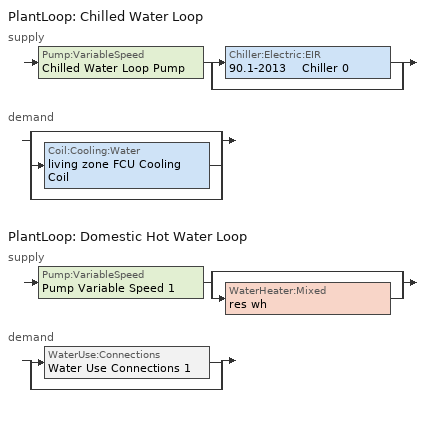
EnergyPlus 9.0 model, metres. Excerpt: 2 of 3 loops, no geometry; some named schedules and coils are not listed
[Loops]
PlantLoop 'Chilled Water Loop'
 supply: Pump:VariableSpeed 'Chilled Water Loop Pump' > split
  | Chiller:Electric:EIR '90.1-2013    Chiller 0'
  | bypass
 demand: split
  | bypass
  | Coil:Cooling:Water 'living zone FCU Cooling Coil'
  | bypass
PlantLoop 'Domestic Hot Water Loop'
 supply: Pump:VariableSpeed 'Pump Variable Speed 1' > split
  | bypass
  | WaterHeater:Mixed 'res wh'
 demand: split
  | WaterUse:Connections 'Water Use Connections 1'
  | bypass
[ZoneControl:Thermostat]
living zone Thermostat: Zone or ZoneList=living zone; Control Type Schedule=living zone Thermostat Schedule; Control Object Type 1=ThermostatSetpoint:DualSetpoint; Control Name 1=living zone temperature setpoint
[ThermostatSetpoint:DualSetpoint]
living zone temperature setpoint: Heating Setpoint Temperature Schedule=residential heating setpoint; Cooling Setpoint Temperature Schedule=residential cooling setpoint
[Fan:OnOff]
living zone Fan Coil fan: Availability Schedule=Always On Discrete; Fan Total Efficiency=0.16; Pressure Rise {Pa}=270.899; Maximum Flow Rate {m3/s}=Autosize; Motor Efficiency=0.29; Motor In Airstream Fraction=1; Fan Power Ratio Function of Speed Ratio Curve=Fan On Off Power Curve 2; Fan Efficiency Ratio Function of Speed Ratio Curve=Fan On Off Efficiency Curve 2
[Coil:Cooling:Water]
living zone FCU Cooling Coil: Availability Schedule=residential cooling season; Design Water Flow Rate {m3/s}=Autosize; Design Air Flow Rate {m3/s}=Autosize; Design Inlet Water Temperature {C}=Autosize; Design Inlet Air Temperature {C}=Autosize; Design Outlet Air Temperature {C}=Autosize; Design Inlet Air Humidity Ratio {kgWater/kgDryAir}=Autosize; Design Outlet Air Humidity Ratio {kgWater/kgDryAir}=Autosize; Type of Analysis=SimpleAnalysis; Heat Exchanger Configuration=CrossFlow
[ZoneHVAC:FourPipeFanCoil]
living zone FCU: Availability Schedule=Always On Discrete; Capacity Control Method=CyclingFan; Maximum Supply Air Flow Rate {m3/s}=Autosize; Maximum Outdoor Air Flow Rate {m3/s}=0; Supply Air Fan=living zone Fan Coil fan; Cooling Coil=living zone FCU Cooling Coil; Maximum Cold Water Flow Rate {m3/s}=Autosize; Heating Coil=living zone FCU Heating Coil; Maximum Hot Water Flow Rate {m3/s}=Autosize; Minimum Supply Air Temperature in Cooling Mode {C}=Autosize; Maximum Supply Air Temperature in Heating Mode {C}=Autosize
[Zone equipment]
living zone: living zone FCU
[Sizing:Zone]
living zone: Zone Cooling Design Supply Air Temperature Input Method=SupplyAirTemperature; Zone Cooling Design Supply Air Temperature {C}=12.7778; Zone Cooling Design Supply Air Temperature Difference {deltaC}=11.11; Zone Heating Design Supply Air Temperature Input Method=SupplyAirTemperature; Zone Heating Design Supply Air Temperature {C}=40; Zone Heating Design Supply Air Temperature Difference {deltaC}=11.11; Zone Cooling Design Supply Air Humidity Ratio {kgWater/kgDryAir}=0.0085; Zone Heating Design Supply Air Humidity Ratio {kgWater/kgDryAir}=0.008; Cooling Design Air Flow Method=DesignDay; Cooling Design Air Flow Rate {m3/s}=0; Cooling Minimum Air Flow per Zone Floor Area {m3/s-m2}=0.000762; Cooling Minimum Air Flow {m3/s}=0; Cooling Minimum Air Flow Fraction=0; Heating Design Air Flow Method=DesignDay; Heating Design Air Flow Rate {m3/s}=0; Heating Maximum Air Flow per Zone Floor Area {m3/s-m2}=0.002032; Heating Maximum Air Flow {m3/s}=0.141576; Heating Maximum Air Flow Fraction=0.3; Design Specification Zone Air Distribution Object=living zone Design Spec Zone Air Dist; Account for Dedicated Outdoor Air System=No
[DesignSpecification:ZoneAirDistribution]
living zone Design Spec Zone Air Dist: Zone Air Distribution Effectiveness in Cooling Mode=1; Zone Air Distribution Effectiveness in Heating Mode=1
[PlantLoop] Fluid Type=Water; Minimum Loop Flow Rate {m3/s}=0; Load Distribution Scheme=Optimal; Plant Loop Demand Calculation Scheme=SingleSetpoint
Name | Plant Equipment Operation Scheme | Maximum Loop Temperature {C} | Minimum Loop Temperature {C} | Maximum Loop Flow Rate {m3/s} | Plant Loop Volume {m3}
Chilled Water Loop | Chilled Water Loop Operation Schemes | 40 | 1 | Autosize | Autocalculate
Domestic Hot Water Loop | Domestic Hot Water Loop Operation Schemes | 100 | 0 | 0.01 | 0.003
[Sizing:Plant] Sizing Option=NonCoincident; Zone Timesteps in Averaging Window=1; Coincident Sizing Factor Mode=None
Name | Loop Type | Design Loop Exit Temperature {C} | Loop Design Temperature Difference {deltaC}
Chilled Water Loop | Cooling | 6.66667 | 5.61111
Domestic Hot Water Loop | Heating | 52.6667 | 5.55556
[Pump:VariableSpeed] Fraction of Motor Inefficiencies to Fluid Stream=0; Coefficient 1 of the Part Load Performance Curve=0; Coefficient 2 of the Part Load Performance Curve=1; Coefficient 3 of the Part Load Performance Curve=0; Coefficient 4 of the Part Load Performance Curve=0; Design Minimum Flow Rate {m3/s}=0; Pump Control Type=Intermittent; Skin Loss Radiative Fraction=0.5; Design Power Sizing Method=PowerPerFlowPerPressure; Design Electric Power per Unit Flow Rate {W/(m3/s)}=348701.1; Design Shaft Power per Unit Flow Rate per Unit Head=1.28205; Design Minimum Flow Rate Fraction=0
Name | Design Maximum Flow Rate {m3/s} | Design Pump Head {Pa} | Design Power Consumption {W} | Motor Efficiency
Chilled Water Loop Pump | Autosize | 179344 | Autosize | 0.9
Pump Variable Speed 1 | 0.01 | 1 | 0 | 1
[Chiller:Electric:EIR]
90.1-2013    Chiller 0: Reference Capacity {W}=Autosize; Reference COP {W/W}=5.5; Reference Leaving Chilled Water Temperature {C}=6.66667; Reference Entering Condenser Fluid Temperature {C}=35; Reference Chilled Water Flow Rate {m3/s}=Autosize; Reference Condenser Fluid Flow Rate {m3/s}=Autosize; Cooling Capacity Function of Temperature Curve=Curve Biquadratic 1; Electric Input to Cooling Output Ratio Function of Temperature Curve=Curve Biquadratic 2; Electric Input to Cooling Output Ratio Function of Part Load Ratio Curve=Curve Quadratic 1; Minimum Part Load Ratio=0.15; Maximum Part Load Ratio=1; Optimum Part Load Ratio=1; Minimum Unloading Ratio=0.25; Condenser Type=AirCooled; Condenser Fan Power Ratio {W/W}=0; Fraction of Compressor Electric Consumption Rejected by Condenser=1; Leaving Chilled Water Lower Temperature Limit {C}=2.22222; Chiller Flow Mode=ConstantFlow; Sizing Factor=1
[SetpointManager:Scheduled] Control Variable=Temperature
Name | Schedule
Chilled Water Loop Setpoint Manager | Chilled Water Loop Temp - 44F
Setpoint Manager Scheduled 1 | dhw temp
[PlantEquipmentOperationSchemes] Control Scheme Schedule Name 1=Always On Discrete
Name | Control Scheme Object Type 1 | Control Scheme Name 1
Chilled Water Loop Operation Schemes | PlantEquipmentOperation:CoolingLoad | Chilled Water Loop Cooling Operation Scheme
Domestic Hot Water Loop Operation Schemes | PlantEquipmentOperation:HeatingLoad | Domestic Hot Water Loop Heating Operation Scheme
[PlantEquipmentOperation:CoolingLoad]
Chilled Water Loop Cooling Operation Scheme: Load Range Lower Limit 1 {W}=0; Load Range Upper Limit 1 {W}=1000000000; Range Equipment List Name 1=Chilled Water Loop Cooling Equipment List
[PlantEquipmentList]
Chilled Water Loop Cooling Equipment List: Chiller:Electric:EIR, 90.1-2013    Chiller 0
Domestic Hot Water Loop Heating Equipment List: WaterHeater:Mixed, res wh
[WaterHeater:Mixed]
res wh: Tank Volume {m3}=0.107884; Setpoint Temperature Schedule=WH Setpoint Temp; Deadband Temperature Difference {deltaC}=2; Maximum Temperature Limit {C}=99; Heater Control Type=Cycle; Heater Maximum Capacity {W}=11722.8; Heater Minimum Capacity {W}=0; Heater Ignition Minimum Flow Rate {m3/s}=0; Heater Ignition Delay {s}=0; Heater Fuel Type=NaturalGas; Heater Thermal Efficiency=0.773298; Off Cycle Parasitic Fuel Consumption Rate {W}=0; Off Cycle Parasitic Fuel Type=Electricity; Off Cycle Parasitic Heat Fraction to Tank=0; On Cycle Parasitic Fuel Consumption Rate {W}=0; On Cycle Parasitic Fuel Type=Electricity; On Cycle Parasitic Heat Fraction to Tank=0; Ambient Temperature Indicator=Zone; Ambient Temperature Zone=living zone; Off Cycle Loss Coefficient to Ambient Temperature {W/K}=4.15693; Off Cycle Loss Fraction to Zone=0.64; On Cycle Loss Coefficient to Ambient Temperature {W/K}=4.15693; On Cycle Loss Fraction to Zone=1; Use Side Effectiveness=1; Source Side Effectiveness=1; Use Side Design Flow Rate {m3/s}=Autosize; Source Side Design Flow Rate {m3/s}=Autosize; Indirect Water Heating Recovery Time {hr}=1.5; Source Side Flow Control Mode=IndirectHeatPrimarySetpoint
[WaterUse:Connections]
Water Use Connections 1: Water Use Equipment Name 1=residential shower; Water Use Equipment Name 2=residential sink; Water Use Equipment Name 3=residential bath; Water Use Equipment Name 4=residential shower dist=-1.6473079766664127; Water Use Equipment Name 5=residential sink dist=-2.6547525243797567; Water Use Equipment Name 6=residential bath dist=-0.28589642570243534; Water Use Equipment Name 7=residential clothes washer; Water Use Equipment Name 8=residential dishwasher
[WaterUse:Equipment] Zone=living zone
Name | Peak Flow Rate {m3/s} | Flow Rate Fraction Schedule | Target Temperature Schedule
residential shower | 0.000258539 | residential shower schedule | residential shower temperature schedule
residential sink | 0.000189827 | residential sink schedule | residential sink temperature schedule
residential bath | 0.000412098 | residential bath schedule | residential bath temperature schedule
residential shower dist=-1.6473079766664127 | 0 | residential shower schedule | residential shower temperature schedule
residential sink dist=-2.6547525243797567 | 0 | residential sink schedule | residential sink temperature schedule
residential bath dist=-0.28589642570243534 | 0 | residential bath schedule | residential bath temperature schedule
residential clothes washer | 0.000189587 | residential clothes washer schedule | residential clothes washer temperature schedule
residential dishwasher | 8.00182e-05 | residential dishwasher schedule | residential dishwasher temperature schedule
[PlantEquipmentOperation:HeatingLoad]
Domestic Hot Water Loop Heating Operation Scheme: Load Range Lower Limit 1 {W}=0; Load Range Upper Limit 1 {W}=1000000000; Range Equipment List Name 1=Domestic Hot Water Loop Heating Equipment List
[EnergyManagementSystem:Sensor]
Name | Output:Variable or Output:Meter Index Key | Output:Variable or Output:Meter
residential_ceiling_fan_sched_val_sensor | residential ceiling fan schedule | Schedule Value
residential_ceiling_fan_tin_sensor; res_af_1_tin_s | living zone | Zone Mean Air Temperature
res_af_1_tt_s | living zone | Zone Outdoor Air Drybulb Temperature
res_af_vw_s |  | Site Wind Speed
res_infil_1_bath_sch_s | res mv_1 bath exhaust schedule | Schedule Value
res_infil_1_range_sch_s | res mv_1 range exhaust schedule | Schedule Value
res_infil_1_wh_sch_s | Always On Discrete | Schedule Value
res_nv_1_nva_s | res nv_1 avail schedule | Schedule Value
res_nv_1_sp_s | res nv_1 temp schedule | Schedule Value
res_nv_pb_s |  | Site Outdoor Air Barometric Pressure
res_nv_wt_s |  | Site Outdoor Air Humidity Ratio
[EnergyManagementSystem:Actuator]
Name | Actuated Component Unique | Actuated Component Type | Actuated Component Control Type
residential_ceiling_fan_sched_override | residential ceiling fan master | Schedule:Constant | Schedule Value
res_infil_1_bath_fan_act | res infil_1 bath fan | ElectricEquipment | Electric Power Level
res_infil_1_flow_act | res infil_1 flow | Zone Infiltration | Air Exchange Flow Rate
res_infil_1_house_fan_act | res infil_1 house fan | ElectricEquipment | Electric Power Level
res_infil_1_range_fan_act | res infil_1 range fan | ElectricEquipment | Electric Power Level
res_nv_1_flow_act | res nv_1 flow | Zone Infiltration | Air Exchange Flow Rate
[EnergyManagementSystem:Program]
residential_ceiling_fan_schedule_program: If residential_ceiling_fan_sched_val_sensor == 0; Set residential_ceiling_fan_sched_override = 0; ElseIf residential_ceiling_fan_tin_sensor < 23.833; Set residential_ceiling_fan_sched_override = 0; Else; Set residential_ceiling_fan_sched_override = 1; EndIf
res_infil_1_program: Set p_m = 0.14; Set p_s = 0.22; Set s_m = 270; Set s_s = 370; Set z_m = 9.99744; Set z_s = 2.4384; Set f_t = (((s_m/z_m)^p_m)*((z_s/s_s)^p_s)); Set Tdiff = res_af_1_tin_s-res_af_1_tt_s; Set dT = @Abs Tdiff; Set c = 0.0228; Set Cs = 0.0559; Set Cw = 0.1444; Set n = 0.67; Set sft = (f_t*0.86); Set temp1 = ((c*Cw)*((sft*res_af_vw_s)^(2*n)))^2; Set Qn = (((c*Cs*(dT^n))^2)+temp1)^0.5; Set Tdiff = res_af_1_tin_s-res_af_1_tt_s; Set dT = @Abs Tdiff; Set QWHV = res_infil_1_wh_sch_s*0.0; Set Qrange = res_infil_1_range_sch_s*0.0472; Set Qdryer = 0.0; Set Qbath = res_infil_1_bath_sch_s*0.0354; Set QhpwhOut = 0; Set QhpwhIn = 0; Set QductsOut = 0; Set QductsIn = 0; Set Qout = Qrange+Qbath+Qdryer+QhpwhOut+QductsOut; Set Qin = QWHV+QhpwhIn+QductsIn; Set Qu = @Abs (Qout- Qin); Set Qb = (@Min Qout Qin); Set faneff_wh = 1; Set res_infil_1_house_fan_act = (QWHV*300)/faneff_wh*0; Set faneff_sp = 0.4719474432000001; Set res_infil_1_range_fan_act = (Qrange*300)/faneff_sp; Set res_infil_1_bath_fan_act = (Qbath*300)/faneff_sp; Set Q_acctd_for_elsewhere = QhpwhOut+QhpwhIn+QductsOut+QductsIn; Set res_infil_1_flow_act = (((Qu^2)+(Qn^2))^0.5)-Q_acctd_for_elsewhere; Set res_infil_1_flow_act = (@Max res_infil_1_flow_act 0)
res_nv_1_program: Set Tdiff = res_af_1_tin_s-res_af_1_tt_s; Set dT = (@Abs Tdiff); Set pt = (@RhFnTdbWPb res_af_1_tt_s res_nv_wt_s res_nv_pb_s); Set NVA = 735.7920768000014; Set Cs = 8.963020389461627e-05; Set Cw = 0.00012070110544924465; Set MNV = 0.6292632576; Set MHR = 0.0115; Set MRH = 0.7; Set temp1 = (res_nv_1_nva_s*NVA); Set SGNV = temp1*((((Cs*dT)+(Cw*(res_af_vw_s^2)))^0.5)/1000); If (res_nv_wt_s<MHR) && (pt<MRH) && (res_af_1_tin_s>res_nv_1_sp_s); Set temp2 = (res_af_1_tin_s-res_nv_1_sp_s); Set NVadj1 = temp2/(res_af_1_tin_s-res_af_1_tt_s); Set NVadj2 = (@Min NVadj1 1); Set NVadj3 = (@Max NVadj2 0); Set NVadj = SGNV*NVadj3; Set res_nv_1_flow_act = (@Min NVadj MNV); Else; Set res_nv_1_flow_act = 0; EndIf
[EnergyManagementSystem:ProgramCallingManager]
res af_1 program calling manager: BeginTimestepBeforePredictor; res_infil_1_program; res_nv_1_program
residential ceiling fan program calling manager: BeginTimestepBeforePredictor; residential_ceiling_fan_schedule_program
[Schedule:Day:Interval]
residential heating setpoint allday1; residential heating setpoint allday2; residential heating setpoint allday3; residential heating setpoint allday4; residential heating setpoint allday5; residential heating setpoint allday6; residential heating setpoint allday7; residential heating setpoint allday8; residential heating setpoint allday9; residential heating setpoint allday10; residential heating setpoint allday11; residential heating setpoint allday12: No, 24:00, 20.5556
Schedule Day 12; Schedule Day 13; Schedule Day 1; residential bath schedule allday2; residential bath schedule allday3; residential bath schedule allday4; residential bath schedule allday5; residential bath schedule allday6; residential clothes washer schedule allday2; residential clothes washer schedule allday3; residential dishwasher schedule allday1; residential dishwasher schedule allday4; residential dishwasher schedule allday5; residential dishwasher schedule allday6; residential shower schedule allday5; residential sink schedule allday1; residential sink schedule allday2; residential sink schedule allday3; Schedule Day 17; Schedule Day 18; Schedule Day 6; Schedule Day 7; Schedule Day 8: No, 24:00, 0
residential heating setpoint summer design; residential cooling setpoint summer design: No, 24:00, 23.8889
residential heating setpoint winter design; residential cooling setpoint winter design: No, 24:00, 21.1111
residential cooling setpoint allday1; residential cooling setpoint allday2; residential cooling setpoint allday3; residential cooling setpoint allday4; residential cooling setpoint allday5; residential cooling setpoint allday6; residential cooling setpoint allday7; residential cooling setpoint allday8; residential cooling setpoint allday9; residential cooling setpoint allday10; residential cooling setpoint allday11; residential cooling setpoint allday12: No, 01:00, 23.8889, 02:00, 23.8889, 03:00, 23.8889, 04:00, 23.8889, 05:00, 23.8889, 06:00, 23.8889, 07:00, 23.8889, 08:00, 23.8889, 09:00, 23.8889, 10:00, 23.8889, 11:00, 23.8889, 12:00, 23.8889, 13:00, 23.8889, 14:00, 23.8889, 15:00, 23.8889, 16:00, 23.8889, 17:00, 23.8889, 18:00, 23.8889, 19:00, 23.8889, 20:00, 23.8889, 21:00, 23.8889, 22:00, 23.8889, 23:00, 23.8889, 24:00, 23.8889
residential cooling season allday1; residential cooling season allday2; residential cooling season allday3; residential cooling season allday4; residential cooling season allday5; residential cooling season allday6; residential cooling season allday7; residential cooling season allday8; residential cooling season allday9; residential cooling season allday10; residential cooling season allday11; residential cooling season allday12: No, 24:00, 1
Chilled Water Loop Temp - 44F Default: No, 24:00, 6.66667
residential bath schedule allday1: No, 19:10, 0, 19:20, 0.28683, 24:00, 0
residential bath schedule allday7: No, 21:30, 0, 21:40, 0.298871, 24:00, 0
residential clothes washer schedule allday1: No, 14:00, 0, 14:10, 0.044804, 15:10, 0, 15:20, 0.0147337, 24:00, 0
residential clothes washer schedule allday4: No, 10:20, 0, 10:30, 0.0190754, 10:40, 0.0133869, 15:20, 0, 15:30, 0.0287839, 20:00, 0, 20:10, 0.036201, 24:00, 0
residential clothes washer schedule allday5: No, 09:30, 0, 09:40, 0.0594974, 24:00, 0
residential clothes washer schedule allday6: No, 14:50, 0, 15:00, 0.0810452, 24:00, 0
residential clothes washer schedule allday7: No, 08:20, 0, 08:30, 0.0430553, 09:40, 0, 09:50, 0.0465126, 10:50, 0, 11:00, 0.0163216, 12:10, 0, 12:20, 0.0337286, 24:00, 0
residential dishwasher schedule allday2: No, 14:00, 0, 14:10, 0.0649154, 14:20, 0.0717524, 14:30, 0.0588701, 14:40, 0.0509176, 24:00, 0
residential dishwasher schedule allday3: No, 19:00, 0, 19:10, 0.0459518, 19:20, 0.0822598, 19:30, 0.0595898, 19:40, 0.0964376, 24:00, 0
residential dishwasher schedule allday7: No, 16:40, 0, 16:50, 0.0465635, 17:00, 0.0651314, 17:10, 0.135588, 17:20, 0.0478589, 24:00, 0
residential shower schedule allday1: No, 07:40, 0, 07:50, 0.151996, 08:00, 0.531986, 18:30, 0, 18:40, 0.0508205, 18:50, 0.355743, 24:00, 0
residential shower schedule allday2: No, 06:00, 0, 06:10, 0.0962038, 06:20, 0.481019, 06:30, 0.0481019, 06:40, 0.0735978, 06:50, 0.441587, 11:40, 0, 11:50, 0.154592, 12:00, 0.0772962, 19:20, 0, 19:30, 0.249082, 19:50, 0, 20:00, 0.334754, 24:00, 0
residential shower schedule allday3: No, 07:20, 0, 07:30, 0.397992, 07:40, 0.0397992, 13:10, 0, 13:20, 0.213568, 18:00, 0, 18:10, 0.494048, 24:00, 0
residential shower schedule allday4: No, 07:00, 0, 07:10, 0.182807, 07:30, 0, 07:40, 0.390399, 07:50, 0.273279, 24:00, 0
residential shower schedule allday6: No, 06:30, 0, 06:40, 0.28097, 06:50, 0.374626, 24:00, 0
residential shower schedule allday7: No, 05:40, 0, 05:50, 0.465981, 06:00, 0.0665687, 24:00, 0
residential sink schedule allday4: No, 06:10, 0, 06:20, 0.033557, 06:40, 0, 06:50, 0.0271507, 07:00, 0.0135754, 10:10, 0, 10:20, 0.0039963, 12:10, 0, 12:20, 0.0160463, 13:00, 0, 13:10, 0.0240085, 13:20, 0.0227273, 18:20, 0, 18:30, 0.0488103, 18:40, 0.0809945, 18:50, 0.0237035, 19:00, 0, 19:10, 0.0127212, 19:50, 0, 20:00, 0.0009152, 20:20, 0, 20:30, 0.0324588, 22:00, 0, 22:10, 0.0327028, 22:20, 0.0572605, 22:40, 0, 22:50, 0.0036608, 23:00, 0, 23:10, 0.0647346, 23:40, 0, 23:50, 0.0462782, 24:00, 0
residential sink schedule allday5: No, 05:00, 0, 05:10, 0.0150702, 05:30, 0, 05:50, 0.0396888, 06:30, 0, 06:40, 0.0018304, 08:20, 0, 08:30, 0.0157413, 09:20, 0, 09:30, 0.0393228, 09:40, 0, 09:50, 0.0012508, 10:40, 0, 10:50, 0.0208664, 11:10, 0, 11:20, 0.0971019, 11:30, 0.112416, 11:40, 0.0152531, 12:20, 0, 12:30, 0.000122, 12:40, 0, 12:50, 0.0340757, 13:40, 0, 13:50, 0.0416718, 14:00, 0.0107993, 14:10, 0.0483221, 15:20, 0, 15:30, 0.0467359, 16:50, 0, 17:00, 6.1e-05, 18:40, 0, 18:50, 0.118029, 21:00, 0, 21:10, 0.0140939, 21:20, 0.134838, 21:30, 0.0008847, 21:40, 0, 21:50, 0.0022575, 23:00, 0, 23:10, 0.028554, 24:00, 0
residential sink schedule allday6: No, 00:10, 0, 00:20, 0.0396583, 01:50, 0, 02:00, 0.01446, 06:20, 0, 06:30, 0.0268456, 07:30, 0, 07:40, 0.0712629, 08:40, 0, 08:50, 0.000122, 09:30, 0, 09:40, 0.0057657, 09:50, 0.0480476, 11:40, 0, 11:50, 0.0222087, 12:00, 0.0014338, 12:10, 3.05e-05, 12:40, 0, 12:50, 0.0250458, 13:50, 0, 14:00, 0.0340452, 15:20, 0, 15:30, 0.0021354, 16:50, 0, 17:00, 0.0500305, 18:50, 0, 19:00, 0.0405735, 19:10, 0, 19:20, 0.0143075, 19:40, 0, 19:50, 0.0435326, 20:00, 0.0077181, 21:30, 0, 21:40, 0.0172971, 23:20, 0, 23:30, 0.0006406, 23:40, 0.0022575, 24:00, 0
residential sink schedule allday7: No, 02:30, 0, 02:40, 0.0023795, 05:50, 0, 06:00, 0.0107383, 06:20, 0, 06:30, 0.0758389, 08:50, 0, 09:00, 0.073856, 09:50, 0, 10:00, 0.0021049, 11:00, 0, 11:10, 0.0219951, 11:20, 0.0483832, 12:40, 0, 12:50, 0.0695851, 13:20, 0, 13:30, 0.0478645, 13:50, 0, 14:00, 0.004576, 15:20, 0, 15:30, 0.0517694, 17:20, 0, 17:30, 0.0144905, 19:20, 0, 19:30, 0.0645821, 19:40, 0.0823673, 20:30, 0, 20:40, 0.04036, 20:50, 0.0003356, 23:00, 0, 23:10, 0.0363941, 23:20, 0.199421, 23:30, 0.142679, 23:50, 0, 24:00, 0.0199817
[Schedule:Week:Daily]
residential heating setpoint Week Rule - Jan1-Jan6: Schedule Day 12, residential heating setpoint allday1, residential heating setpoint allday1, residential heating setpoint allday1, residential heating setpoint allday1, residential heating setpoint allday1, residential heating setpoint allday1, Schedule Day 12, residential heating setpoint summer design, residential heating setpoint winter design, Schedule Day 12, Schedule Day 12
residential heating setpoint Week Rule - Jan7-Jan27: residential heating setpoint allday1, residential heating setpoint allday1, residential heating setpoint allday1, residential heating setpoint allday1, residential heating setpoint allday1, residential heating setpoint allday1, residential heating setpoint allday1, Schedule Day 12, residential heating setpoint summer design, residential heating setpoint winter design, Schedule Day 12, Schedule Day 12
residential heating setpoint Week Rule - Jan28-Feb3: residential heating setpoint allday1, residential heating setpoint allday1, residential heating setpoint allday1, residential heating setpoint allday1, residential heating setpoint allday2, residential heating setpoint allday2, residential heating setpoint allday2, Schedule Day 12, residential heating setpoint summer design, residential heating setpoint winter design, Schedule Day 12, Schedule Day 12
residential heating setpoint Week Rule - Feb4-Feb24: residential heating setpoint allday2, residential heating setpoint allday2, residential heating setpoint allday2, residential heating setpoint allday2, residential heating setpoint allday2, residential heating setpoint allday2, residential heating setpoint allday2, Schedule Day 12, residential heating setpoint summer design, residential heating setpoint winter design, Schedule Day 12, Schedule Day 12
residential heating setpoint Week Rule - Feb25-Mar3: residential heating setpoint allday2, residential heating setpoint allday2, residential heating setpoint allday2, residential heating setpoint allday2, residential heating setpoint allday3, residential heating setpoint allday3, residential heating setpoint allday3, Schedule Day 12, residential heating setpoint summer design, residential heating setpoint winter design, Schedule Day 12, Schedule Day 12
residential heating setpoint Week Rule - Mar4-Mar31: residential heating setpoint allday3, residential heating setpoint allday3, residential heating setpoint allday3, residential heating setpoint allday3, residential heating setpoint allday3, residential heating setpoint allday3, residential heating setpoint allday3, Schedule Day 12, residential heating setpoint summer design, residential heating setpoint winter design, Schedule Day 12, Schedule Day 12
residential heating setpoint Week Rule - Apr1-Apr28: residential heating setpoint allday4, residential heating setpoint allday4, residential heating setpoint allday4, residential heating setpoint allday4, residential heating setpoint allday4, residential heating setpoint allday4, residential heating setpoint allday4, Schedule Day 12, residential heating setpoint summer design, residential heating setpoint winter design, Schedule Day 12, Schedule Day 12
residential heating setpoint Week Rule - Apr29-May5: residential heating setpoint allday4, residential heating setpoint allday4, residential heating setpoint allday5, residential heating setpoint allday5, residential heating setpoint allday5, residential heating setpoint allday5, residential heating setpoint allday5, Schedule Day 12, residential heating setpoint summer design, residential heating setpoint winter design, Schedule Day 12, Schedule Day 12
residential heating setpoint Week Rule - May6-May26: residential heating setpoint allday5, residential heating setpoint allday5, residential heating setpoint allday5, residential heating setpoint allday5, residential heating setpoint allday5, residential heating setpoint allday5, residential heating setpoint allday5, Schedule Day 12, residential heating setpoint summer design, residential heating setpoint winter design, Schedule Day 12, Schedule Day 12
residential heating setpoint Week Rule - May27-Jun2: residential heating setpoint allday5, residential heating setpoint allday5, residential heating setpoint allday5, residential heating setpoint allday5, residential heating setpoint allday5, residential heating setpoint allday6, residential heating setpoint allday6, Schedule Day 12, residential heating setpoint summer design, residential heating setpoint winter design, Schedule Day 12, Schedule Day 12
residential heating setpoint Week Rule - Jun3-Jun30: residential heating setpoint allday6, residential heating setpoint allday6, residential heating setpoint allday6, residential heating setpoint allday6, residential heating setpoint allday6, residential heating setpoint allday6, residential heating setpoint allday6, Schedule Day 12, residential heating setpoint summer design, residential heating setpoint winter design, Schedule Day 12, Schedule Day 12
residential heating setpoint Week Rule - Jul1-Jul28: residential heating setpoint allday7, residential heating setpoint allday7, residential heating setpoint allday7, residential heating setpoint allday7, residential heating setpoint allday7, residential heating setpoint allday7, residential heating setpoint allday7, Schedule Day 12, residential heating setpoint summer design, residential heating setpoint winter design, Schedule Day 12, Schedule Day 12
residential heating setpoint Week Rule - Jul29-Aug4: residential heating setpoint allday7, residential heating setpoint allday7, residential heating setpoint allday7, residential heating setpoint allday8, residential heating setpoint allday8, residential heating setpoint allday8, residential heating setpoint allday8, Schedule Day 12, residential heating setpoint summer design, residential heating setpoint winter design, Schedule Day 12, Schedule Day 12
residential heating setpoint Week Rule - Aug5-Aug25: residential heating setpoint allday8, residential heating setpoint allday8, residential heating setpoint allday8, residential heating setpoint allday8, residential heating setpoint allday8, residential heating setpoint allday8, residential heating setpoint allday8, Schedule Day 12, residential heating setpoint summer design, residential heating setpoint winter design, Schedule Day 12, Schedule Day 12
residential heating setpoint Week Rule - Aug26-Sep1: residential heating setpoint allday8, residential heating setpoint allday8, residential heating setpoint allday8, residential heating setpoint allday8, residential heating setpoint allday8, residential heating setpoint allday8, residential heating setpoint allday9, Schedule Day 12, residential heating setpoint summer design, residential heating setpoint winter design, Schedule Day 12, Schedule Day 12
residential heating setpoint Week Rule - Sep2-Sep29: residential heating setpoint allday9, residential heating setpoint allday9, residential heating setpoint allday9, residential heating setpoint allday9, residential heating setpoint allday9, residential heating setpoint allday9, residential heating setpoint allday9, Schedule Day 12, residential heating setpoint summer design, residential heating setpoint winter design, Schedule Day 12, Schedule Day 12
residential heating setpoint Week Rule - Sep30-Oct6: residential heating setpoint allday9, residential heating setpoint allday10, residential heating setpoint allday10, residential heating setpoint allday10, residential heating setpoint allday10, residential heating setpoint allday10, residential heating setpoint allday10, Schedule Day 12, residential heating setpoint summer design, residential heating setpoint winter design, Schedule Day 12, Schedule Day 12
residential heating setpoint Week Rule - Oct7-Oct27: residential heating setpoint allday10, residential heating setpoint allday10, residential heating setpoint allday10, residential heating setpoint allday10, residential heating setpoint allday10, residential heating setpoint allday10, residential heating setpoint allday10, Schedule Day 12, residential heating setpoint summer design, residential heating setpoint winter design, Schedule Day 12, Schedule Day 12
residential heating setpoint Week Rule - Oct28-Nov3: residential heating setpoint allday10, residential heating setpoint allday10, residential heating setpoint allday10, residential heating setpoint allday10, residential heating setpoint allday11, residential heating setpoint allday11, residential heating setpoint allday11, Schedule Day 12, residential heating setpoint summer design, residential heating setpoint winter design, Schedule Day 12, Schedule Day 12
residential heating setpoint Week Rule - Nov4-Nov24: residential heating setpoint allday11, residential heating setpoint allday11, residential heating setpoint allday11, residential heating setpoint allday11, residential heating setpoint allday11, residential heating setpoint allday11, residential heating setpoint allday11, Schedule Day 12, residential heating setpoint summer design, residential heating setpoint winter design, Schedule Day 12, Schedule Day 12
residential heating setpoint Week Rule - Nov25-Dec1: residential heating setpoint allday11, residential heating setpoint allday11, residential heating setpoint allday11, residential heating setpoint allday11, residential heating setpoint allday11, residential heating setpoint allday11, residential heating setpoint allday12, Schedule Day 12, residential heating setpoint summer design, residential heating setpoint winter design, Schedule Day 12, Schedule Day 12
residential heating setpoint Week Rule - Dec2-Dec31: residential heating setpoint allday12, residential heating setpoint allday12, residential heating setpoint allday12, residential heating setpoint allday12, residential heating setpoint allday12, residential heating setpoint allday12, residential heating setpoint allday12, Schedule Day 12, residential heating setpoint summer design, residential heating setpoint winter design, Schedule Day 12, Schedule Day 12
residential cooling setpoint Week Rule - Jan1-Jan6: Schedule Day 13, residential cooling setpoint allday1, residential cooling setpoint allday1, residential cooling setpoint allday1, residential cooling setpoint allday1, residential cooling setpoint allday1, residential cooling setpoint allday1, Schedule Day 13, residential cooling setpoint summer design, residential cooling setpoint winter design, Schedule Day 13, Schedule Day 13
residential cooling setpoint Week Rule - Jan7-Jan27: residential cooling setpoint allday1, residential cooling setpoint allday1, residential cooling setpoint allday1, residential cooling setpoint allday1, residential cooling setpoint allday1, residential cooling setpoint allday1, residential cooling setpoint allday1, Schedule Day 13, residential cooling setpoint summer design, residential cooling setpoint winter design, Schedule Day 13, Schedule Day 13
residential cooling setpoint Week Rule - Jan28-Feb3: residential cooling setpoint allday1, residential cooling setpoint allday1, residential cooling setpoint allday1, residential cooling setpoint allday1, residential cooling setpoint allday2, residential cooling setpoint allday2, residential cooling setpoint allday2, Schedule Day 13, residential cooling setpoint summer design, residential cooling setpoint winter design, Schedule Day 13, Schedule Day 13
residential cooling setpoint Week Rule - Feb4-Feb24: residential cooling setpoint allday2, residential cooling setpoint allday2, residential cooling setpoint allday2, residential cooling setpoint allday2, residential cooling setpoint allday2, residential cooling setpoint allday2, residential cooling setpoint allday2, Schedule Day 13, residential cooling setpoint summer design, residential cooling setpoint winter design, Schedule Day 13, Schedule Day 13
residential cooling setpoint Week Rule - Feb25-Mar3: residential cooling setpoint allday2, residential cooling setpoint allday2, residential cooling setpoint allday2, residential cooling setpoint allday2, residential cooling setpoint allday3, residential cooling setpoint allday3, residential cooling setpoint allday3, Schedule Day 13, residential cooling setpoint summer design, residential cooling setpoint winter design, Schedule Day 13, Schedule Day 13
residential cooling setpoint Week Rule - Mar4-Mar31: residential cooling setpoint allday3, residential cooling setpoint allday3, residential cooling setpoint allday3, residential cooling setpoint allday3, residential cooling setpoint allday3, residential cooling setpoint allday3, residential cooling setpoint allday3, Schedule Day 13, residential cooling setpoint summer design, residential cooling setpoint winter design, Schedule Day 13, Schedule Day 13
residential cooling setpoint Week Rule - Apr1-Apr28: residential cooling setpoint allday4, residential cooling setpoint allday4, residential cooling setpoint allday4, residential cooling setpoint allday4, residential cooling setpoint allday4, residential cooling setpoint allday4, residential cooling setpoint allday4, Schedule Day 13, residential cooling setpoint summer design, residential cooling setpoint winter design, Schedule Day 13, Schedule Day 13
residential cooling setpoint Week Rule - Apr29-May5: residential cooling setpoint allday4, residential cooling setpoint allday4, residential cooling setpoint allday5, residential cooling setpoint allday5, residential cooling setpoint allday5, residential cooling setpoint allday5, residential cooling setpoint allday5, Schedule Day 13, residential cooling setpoint summer design, residential cooling setpoint winter design, Schedule Day 13, Schedule Day 13
residential cooling setpoint Week Rule - May6-May26: residential cooling setpoint allday5, residential cooling setpoint allday5, residential cooling setpoint allday5, residential cooling setpoint allday5, residential cooling setpoint allday5, residential cooling setpoint allday5, residential cooling setpoint allday5, Schedule Day 13, residential cooling setpoint summer design, residential cooling setpoint winter design, Schedule Day 13, Schedule Day 13
residential cooling setpoint Week Rule - May27-Jun2: residential cooling setpoint allday5, residential cooling setpoint allday5, residential cooling setpoint allday5, residential cooling setpoint allday5, residential cooling setpoint allday5, residential cooling setpoint allday6, residential cooling setpoint allday6, Schedule Day 13, residential cooling setpoint summer design, residential cooling setpoint winter design, Schedule Day 13, Schedule Day 13
residential cooling setpoint Week Rule - Jun3-Jun30: residential cooling setpoint allday6, residential cooling setpoint allday6, residential cooling setpoint allday6, residential cooling setpoint allday6, residential cooling setpoint allday6, residential cooling setpoint allday6, residential cooling setpoint allday6, Schedule Day 13, residential cooling setpoint summer design, residential cooling setpoint winter design, Schedule Day 13, Schedule Day 13
residential cooling setpoint Week Rule - Jul1-Jul28: residential cooling setpoint allday7, residential cooling setpoint allday7, residential cooling setpoint allday7, residential cooling setpoint allday7, residential cooling setpoint allday7, residential cooling setpoint allday7, residential cooling setpoint allday7, Schedule Day 13, residential cooling setpoint summer design, residential cooling setpoint winter design, Schedule Day 13, Schedule Day 13
residential cooling setpoint Week Rule - Jul29-Aug4: residential cooling setpoint allday7, residential cooling setpoint allday7, residential cooling setpoint allday7, residential cooling setpoint allday8, residential cooling setpoint allday8, residential cooling setpoint allday8, residential cooling setpoint allday8, Schedule Day 13, residential cooling setpoint summer design, residential cooling setpoint winter design, Schedule Day 13, Schedule Day 13
residential cooling setpoint Week Rule - Aug5-Aug25: residential cooling setpoint allday8, residential cooling setpoint allday8, residential cooling setpoint allday8, residential cooling setpoint allday8, residential cooling setpoint allday8, residential cooling setpoint allday8, residential cooling setpoint allday8, Schedule Day 13, residential cooling setpoint summer design, residential cooling setpoint winter design, Schedule Day 13, Schedule Day 13
residential cooling setpoint Week Rule - Aug26-Sep1: residential cooling setpoint allday8, residential cooling setpoint allday8, residential cooling setpoint allday8, residential cooling setpoint allday8, residential cooling setpoint allday8, residential cooling setpoint allday8, residential cooling setpoint allday9, Schedule Day 13, residential cooling setpoint summer design, residential cooling setpoint winter design, Schedule Day 13, Schedule Day 13
residential cooling setpoint Week Rule - Sep2-Sep29: residential cooling setpoint allday9, residential cooling setpoint allday9, residential cooling setpoint allday9, residential cooling setpoint allday9, residential cooling setpoint allday9, residential cooling setpoint allday9, residential cooling setpoint allday9, Schedule Day 13, residential cooling setpoint summer design, residential cooling setpoint winter design, Schedule Day 13, Schedule Day 13
residential cooling setpoint Week Rule - Sep30-Oct6: residential cooling setpoint allday9, residential cooling setpoint allday10, residential cooling setpoint allday10, residential cooling setpoint allday10, residential cooling setpoint allday10, residential cooling setpoint allday10, residential cooling setpoint allday10, Schedule Day 13, residential cooling setpoint summer design, residential cooling setpoint winter design, Schedule Day 13, Schedule Day 13
residential cooling setpoint Week Rule - Oct7-Oct27: residential cooling setpoint allday10, residential cooling setpoint allday10, residential cooling setpoint allday10, residential cooling setpoint allday10, residential cooling setpoint allday10, residential cooling setpoint allday10, residential cooling setpoint allday10, Schedule Day 13, residential cooling setpoint summer design, residential cooling setpoint winter design, Schedule Day 13, Schedule Day 13
residential cooling setpoint Week Rule - Oct28-Nov3: residential cooling setpoint allday10, residential cooling setpoint allday10, residential cooling setpoint allday10, residential cooling setpoint allday10, residential cooling setpoint allday11, residential cooling setpoint allday11, residential cooling setpoint allday11, Schedule Day 13, residential cooling setpoint summer design, residential cooling setpoint winter design, Schedule Day 13, Schedule Day 13
residential cooling setpoint Week Rule - Nov4-Nov24: residential cooling setpoint allday11, residential cooling setpoint allday11, residential cooling setpoint allday11, residential cooling setpoint allday11, residential cooling setpoint allday11, residential cooling setpoint allday11, residential cooling setpoint allday11, Schedule Day 13, residential cooling setpoint summer design, residential cooling setpoint winter design, Schedule Day 13, Schedule Day 13
residential cooling setpoint Week Rule - Nov25-Dec1: residential cooling setpoint allday11, residential cooling setpoint allday11, residential cooling setpoint allday11, residential cooling setpoint allday11, residential cooling setpoint allday11, residential cooling setpoint allday11, residential cooling setpoint allday12, Schedule Day 13, residential cooling setpoint summer design, residential cooling setpoint winter design, Schedule Day 13, Schedule Day 13
residential cooling setpoint Week Rule - Dec2-Dec31: residential cooling setpoint allday12, residential cooling setpoint allday12, residential cooling setpoint allday12, residential cooling setpoint allday12, residential cooling setpoint allday12, residential cooling setpoint allday12, residential cooling setpoint allday12, Schedule Day 13, residential cooling setpoint summer design, residential cooling setpoint winter design, Schedule Day 13, Schedule Day 13
residential cooling season Week Rule - Jan1-Jan6: Schedule Day 1, residential cooling season allday1, residential cooling season allday1, residential cooling season allday1, residential cooling season allday1, residential cooling season allday1, residential cooling season allday1, Schedule Day 1, Schedule Day 1, Schedule Day 1, Schedule Day 1, Schedule Day 1
residential cooling season Week Rule - Jan7-Jan27: residential cooling season allday1, residential cooling season allday1, residential cooling season allday1, residential cooling season allday1, residential cooling season allday1, residential cooling season allday1, residential cooling season allday1, Schedule Day 1, Schedule Day 1, Schedule Day 1, Schedule Day 1, Schedule Day 1
residential cooling season Week Rule - Jan28-Feb3: residential cooling season allday1, residential cooling season allday1, residential cooling season allday1, residential cooling season allday1, residential cooling season allday2, residential cooling season allday2, residential cooling season allday2, Schedule Day 1, Schedule Day 1, Schedule Day 1, Schedule Day 1, Schedule Day 1
residential cooling season Week Rule - Feb4-Feb24: residential cooling season allday2, residential cooling season allday2, residential cooling season allday2, residential cooling season allday2, residential cooling season allday2, residential cooling season allday2, residential cooling season allday2, Schedule Day 1, Schedule Day 1, Schedule Day 1, Schedule Day 1, Schedule Day 1
residential cooling season Week Rule - Feb25-Mar3: residential cooling season allday2, residential cooling season allday2, residential cooling season allday2, residential cooling season allday2, residential cooling season allday3, residential cooling season allday3, residential cooling season allday3, Schedule Day 1, Schedule Day 1, Schedule Day 1, Schedule Day 1, Schedule Day 1
residential cooling season Week Rule - Mar4-Mar31: residential cooling season allday3, residential cooling season allday3, residential cooling season allday3, residential cooling season allday3, residential cooling season allday3, residential cooling season allday3, residential cooling season allday3, Schedule Day 1, Schedule Day 1, Schedule Day 1, Schedule Day 1, Schedule Day 1
residential cooling season Week Rule - Apr1-Apr28: residential cooling season allday4, residential cooling season allday4, residential cooling season allday4, residential cooling season allday4, residential cooling season allday4, residential cooling season allday4, residential cooling season allday4, Schedule Day 1, Schedule Day 1, Schedule Day 1, Schedule Day 1, Schedule Day 1
residential cooling season Week Rule - Apr29-May5: residential cooling season allday4, residential cooling season allday4, residential cooling season allday5, residential cooling season allday5, residential cooling season allday5, residential cooling season allday5, residential cooling season allday5, Schedule Day 1, Schedule Day 1, Schedule Day 1, Schedule Day 1, Schedule Day 1
residential cooling season Week Rule - May6-May26: residential cooling season allday5, residential cooling season allday5, residential cooling season allday5, residential cooling season allday5, residential cooling season allday5, residential cooling season allday5, residential cooling season allday5, Schedule Day 1, Schedule Day 1, Schedule Day 1, Schedule Day 1, Schedule Day 1
residential cooling season Week Rule - May27-Jun2: residential cooling season allday5, residential cooling season allday5, residential cooling season allday5, residential cooling season allday5, residential cooling season allday5, residential cooling season allday6, residential cooling season allday6, Schedule Day 1, Schedule Day 1, Schedule Day 1, Schedule Day 1, Schedule Day 1
residential cooling season Week Rule - Jun3-Jun30: residential cooling season allday6, residential cooling season allday6, residential cooling season allday6, residential cooling season allday6, residential cooling season allday6, residential cooling season allday6, residential cooling season allday6, Schedule Day 1, Schedule Day 1, Schedule Day 1, Schedule Day 1, Schedule Day 1
residential cooling season Week Rule - Jul1-Jul28: residential cooling season allday7, residential cooling season allday7, residential cooling season allday7, residential cooling season allday7, residential cooling season allday7, residential cooling season allday7, residential cooling season allday7, Schedule Day 1, Schedule Day 1, Schedule Day 1, Schedule Day 1, Schedule Day 1
residential cooling season Week Rule - Jul29-Aug4: residential cooling season allday7, residential cooling season allday7, residential cooling season allday7, residential cooling season allday8, residential cooling season allday8, residential cooling season allday8, residential cooling season allday8, Schedule Day 1, Schedule Day 1, Schedule Day 1, Schedule Day 1, Schedule Day 1
residential cooling season Week Rule - Aug5-Aug25: residential cooling season allday8, residential cooling season allday8, residential cooling season allday8, residential cooling season allday8, residential cooling season allday8, residential cooling season allday8, residential cooling season allday8, Schedule Day 1, Schedule Day 1, Schedule Day 1, Schedule Day 1, Schedule Day 1
residential cooling season Week Rule - Aug26-Sep1: residential cooling season allday8, residential cooling season allday8, residential cooling season allday8, residential cooling season allday8, residential cooling season allday8, residential cooling season allday8, residential cooling season allday9, Schedule Day 1, Schedule Day 1, Schedule Day 1, Schedule Day 1, Schedule Day 1
residential cooling season Week Rule - Sep2-Sep29: residential cooling season allday9, residential cooling season allday9, residential cooling season allday9, residential cooling season allday9, residential cooling season allday9, residential cooling season allday9, residential cooling season allday9, Schedule Day 1, Schedule Day 1, Schedule Day 1, Schedule Day 1, Schedule Day 1
residential cooling season Week Rule - Sep30-Oct6: residential cooling season allday9, residential cooling season allday10, residential cooling season allday10, residential cooling season allday10, residential cooling season allday10, residential cooling season allday10, residential cooling season allday10, Schedule Day 1, Schedule Day 1, Schedule Day 1, Schedule Day 1, Schedule Day 1
residential cooling season Week Rule - Oct7-Oct27: residential cooling season allday10, residential cooling season allday10, residential cooling season allday10, residential cooling season allday10, residential cooling season allday10, residential cooling season allday10, residential cooling season allday10, Schedule Day 1, Schedule Day 1, Schedule Day 1, Schedule Day 1, Schedule Day 1
residential cooling season Week Rule - Oct28-Nov3: residential cooling season allday10, residential cooling season allday10, residential cooling season allday10, residential cooling season allday10, residential cooling season allday11, residential cooling season allday11, residential cooling season allday11, Schedule Day 1, Schedule Day 1, Schedule Day 1, Schedule Day 1, Schedule Day 1
residential cooling season Week Rule - Nov4-Nov24: residential cooling season allday11, residential cooling season allday11, residential cooling season allday11, residential cooling season allday11, residential cooling season allday11, residential cooling season allday11, residential cooling season allday11, Schedule Day 1, Schedule Day 1, Schedule Day 1, Schedule Day 1, Schedule Day 1
residential cooling season Week Rule - Nov25-Dec1: residential cooling season allday11, residential cooling season allday11, residential cooling season allday11, residential cooling season allday11, residential cooling season allday11, residential cooling season allday11, residential cooling season allday12, Schedule Day 1, Schedule Day 1, Schedule Day 1, Schedule Day 1, Schedule Day 1
residential cooling season Week Rule - Dec2-Dec31: residential cooling season allday12, residential cooling season allday12, residential cooling season allday12, residential cooling season allday12, residential cooling season allday12, residential cooling season allday12, residential cooling season allday12, Schedule Day 1, Schedule Day 1, Schedule Day 1, Schedule Day 1, Schedule Day 1
Chilled Water Loop Temp - 44F Week Rule - Jan1-Dec31: Chilled Water Loop Temp - 44F Default, Chilled Water Loop Temp - 44F Default, Chilled Water Loop Temp - 44F Default, Chilled Water Loop Temp - 44F Default, Chilled Water Loop Temp - 44F Default, Chilled Water Loop Temp - 44F Default, Chilled Water Loop Temp - 44F Default, Chilled Water Loop Temp - 44F Default, Chilled Water Loop Temp - 44F Default, Chilled Water Loop Temp - 44F Default, Chilled Water Loop Temp - 44F Default, Chilled Water Loop Temp - 44F Default
residential bath schedule Week Rule - Jan1-Jan6: Schedule Day 8, residential bath schedule allday1, residential bath schedule allday2, residential bath schedule allday3, residential bath schedule allday4, residential bath schedule allday5, residential bath schedule allday6, Schedule Day 8, Schedule Day 8, Schedule Day 8, Schedule Day 8, Schedule Day 8
residential bath schedule Week Rule - Jan7-Dec31: residential bath schedule allday7, residential bath schedule allday1, residential bath schedule allday2, residential bath schedule allday3, residential bath schedule allday4, residential bath schedule allday5, residential bath schedule allday6, Schedule Day 8, Schedule Day 8, Schedule Day 8, Schedule Day 8, Schedule Day 8
residential clothes washer schedule Week Rule - Jan1-Jan6: Schedule Day 17, residential clothes washer schedule allday1, residential clothes washer schedule allday2, residential clothes washer schedule allday3, residential clothes washer schedule allday4, residential clothes washer schedule allday5, residential clothes washer schedule allday6, Schedule Day 17, Schedule Day 17, Schedule Day 17, Schedule Day 17, Schedule Day 17
residential clothes washer schedule Week Rule - Jan7-Dec31: residential clothes washer schedule allday7, residential clothes washer schedule allday1, residential clothes washer schedule allday2, residential clothes washer schedule allday3, residential clothes washer schedule allday4, residential clothes washer schedule allday5, residential clothes washer schedule allday6, Schedule Day 17, Schedule Day 17, Schedule Day 17, Schedule Day 17, Schedule Day 17
residential dishwasher schedule Week Rule - Jan1-Jan6: Schedule Day 18, residential dishwasher schedule allday1, residential dishwasher schedule allday2, residential dishwasher schedule allday3, residential dishwasher schedule allday4, residential dishwasher schedule allday5, residential dishwasher schedule allday6, Schedule Day 18, Schedule Day 18, Schedule Day 18, Schedule Day 18, Schedule Day 18
residential dishwasher schedule Week Rule - Jan7-Dec31: residential dishwasher schedule allday7, residential dishwasher schedule allday1, residential dishwasher schedule allday2, residential dishwasher schedule allday3, residential dishwasher schedule allday4, residential dishwasher schedule allday5, residential dishwasher schedule allday6, Schedule Day 18, Schedule Day 18, Schedule Day 18, Schedule Day 18, Schedule Day 18
residential shower schedule Week Rule - Jan1-Jan6: Schedule Day 6, residential shower schedule allday1, residential shower schedule allday2, residential shower schedule allday3, residential shower schedule allday4, residential shower schedule allday5, residential shower schedule allday6, Schedule Day 6, Schedule Day 6, Schedule Day 6, Schedule Day 6, Schedule Day 6
residential shower schedule Week Rule - Jan7-Dec31: residential shower schedule allday7, residential shower schedule allday1, residential shower schedule allday2, residential shower schedule allday3, residential shower schedule allday4, residential shower schedule allday5, residential shower schedule allday6, Schedule Day 6, Schedule Day 6, Schedule Day 6, Schedule Day 6, Schedule Day 6
residential sink schedule Week Rule - Jan1-Jan6: Schedule Day 7, residential sink schedule allday1, residential sink schedule allday2, residential sink schedule allday3, residential sink schedule allday4, residential sink schedule allday5, residential sink schedule allday6, Schedule Day 7, Schedule Day 7, Schedule Day 7, Schedule Day 7, Schedule Day 7
residential sink schedule Week Rule - Jan7-Dec31: residential sink schedule allday7, residential sink schedule allday1, residential sink schedule allday2, residential sink schedule allday3, residential sink schedule allday4, residential sink schedule allday5, residential sink schedule allday6, Schedule Day 7, Schedule Day 7, Schedule Day 7, Schedule Day 7, Schedule Day 7
[Schedule:Year]
residential heating setpoint: residential heating setpoint Week Rule - Jan1-Jan6, 1, 1, 1, 6, residential heating setpoint Week Rule - Jan7-Jan27, 1, 7, 1, 27, residential heating setpoint Week Rule - Jan28-Feb3, 1, 28, 2, 3, residential heating setpoint Week Rule - Feb4-Feb24, 2, 4, 2, 24, residential heating setpoint Week Rule - Feb25-Mar3, 2, 25, 3, 3, residential heating setpoint Week Rule - Mar4-Mar31, 3, 4, 3, 31, residential heating setpoint Week Rule - Apr1-Apr28, 4, 1, 4, 28, residential heating setpoint Week Rule - Apr29-May5, 4, 29, 5, 5, residential heating setpoint Week Rule - May6-May26, 5, 6, 5, 26, residential heating setpoint Week Rule - May27-Jun2, 5, 27, 6, 2, residential heating setpoint Week Rule - Jun3-Jun30, 6, 3, 6, 30, residential heating setpoint Week Rule - Jul1-Jul28, 7, 1, 7, 28, residential heating setpoint Week Rule - Jul29-Aug4, 7, 29, 8, 4, residential heating setpoint Week Rule - Aug5-Aug25, 8, 5, 8, 25, residential heating setpoint Week Rule - Aug26-Sep1, 8, 26, 9, 1, residential heating setpoint Week Rule - Sep2-Sep29, 9, 2, 9, 29, residential heating setpoint Week Rule - Sep30-Oct6, 9, 30, 10, 6, residential heating setpoint Week Rule - Oct7-Oct27, 10, 7, 10, 27, residential heating setpoint Week Rule - Oct28-Nov3, 10, 28, 11, 3, residential heating setpoint Week Rule - Nov4-Nov24, 11, 4, 11, 24, residential heating setpoint Week Rule - Nov25-Dec1, 11, 25, 12, 1, residential heating setpoint Week Rule - Dec2-Dec31, 12, 2, 12, 31
residential cooling setpoint: residential cooling setpoint Week Rule - Jan1-Jan6, 1, 1, 1, 6, residential cooling setpoint Week Rule - Jan7-Jan27, 1, 7, 1, 27, residential cooling setpoint Week Rule - Jan28-Feb3, 1, 28, 2, 3, residential cooling setpoint Week Rule - Feb4-Feb24, 2, 4, 2, 24, residential cooling setpoint Week Rule - Feb25-Mar3, 2, 25, 3, 3, residential cooling setpoint Week Rule - Mar4-Mar31, 3, 4, 3, 31, residential cooling setpoint Week Rule - Apr1-Apr28, 4, 1, 4, 28, residential cooling setpoint Week Rule - Apr29-May5, 4, 29, 5, 5, residential cooling setpoint Week Rule - May6-May26, 5, 6, 5, 26, residential cooling setpoint Week Rule - May27-Jun2, 5, 27, 6, 2, residential cooling setpoint Week Rule - Jun3-Jun30, 6, 3, 6, 30, residential cooling setpoint Week Rule - Jul1-Jul28, 7, 1, 7, 28, residential cooling setpoint Week Rule - Jul29-Aug4, 7, 29, 8, 4, residential cooling setpoint Week Rule - Aug5-Aug25, 8, 5, 8, 25, residential cooling setpoint Week Rule - Aug26-Sep1, 8, 26, 9, 1, residential cooling setpoint Week Rule - Sep2-Sep29, 9, 2, 9, 29, residential cooling setpoint Week Rule - Sep30-Oct6, 9, 30, 10, 6, residential cooling setpoint Week Rule - Oct7-Oct27, 10, 7, 10, 27, residential cooling setpoint Week Rule - Oct28-Nov3, 10, 28, 11, 3, residential cooling setpoint Week Rule - Nov4-Nov24, 11, 4, 11, 24, residential cooling setpoint Week Rule - Nov25-Dec1, 11, 25, 12, 1, residential cooling setpoint Week Rule - Dec2-Dec31, 12, 2, 12, 31
residential cooling season: residential cooling season Week Rule - Jan1-Jan6, 1, 1, 1, 6, residential cooling season Week Rule - Jan7-Jan27, 1, 7, 1, 27, residential cooling season Week Rule - Jan28-Feb3, 1, 28, 2, 3, residential cooling season Week Rule - Feb4-Feb24, 2, 4, 2, 24, residential cooling season Week Rule - Feb25-Mar3, 2, 25, 3, 3, residential cooling season Week Rule - Mar4-Mar31, 3, 4, 3, 31, residential cooling season Week Rule - Apr1-Apr28, 4, 1, 4, 28, residential cooling season Week Rule - Apr29-May5, 4, 29, 5, 5, residential cooling season Week Rule - May6-May26, 5, 6, 5, 26, residential cooling season Week Rule - May27-Jun2, 5, 27, 6, 2, residential cooling season Week Rule - Jun3-Jun30, 6, 3, 6, 30, residential cooling season Week Rule - Jul1-Jul28, 7, 1, 7, 28, residential cooling season Week Rule - Jul29-Aug4, 7, 29, 8, 4, residential cooling season Week Rule - Aug5-Aug25, 8, 5, 8, 25, residential cooling season Week Rule - Aug26-Sep1, 8, 26, 9, 1, residential cooling season Week Rule - Sep2-Sep29, 9, 2, 9, 29, residential cooling season Week Rule - Sep30-Oct6, 9, 30, 10, 6, residential cooling season Week Rule - Oct7-Oct27, 10, 7, 10, 27, residential cooling season Week Rule - Oct28-Nov3, 10, 28, 11, 3, residential cooling season Week Rule - Nov4-Nov24, 11, 4, 11, 24, residential cooling season Week Rule - Nov25-Dec1, 11, 25, 12, 1, residential cooling season Week Rule - Dec2-Dec31, 12, 2, 12, 31
Chilled Water Loop Temp - 44F: Chilled Water Loop Temp - 44F Week Rule - Jan1-Dec31, 1, 1, 12, 31
res mv_1 bath exhaust schedule: res mv_1 bath exhaust schedule Week Rule - Jan1-Jan6, 1, 1, 1, 6, res mv_1 bath exhaust schedule Week Rule - Jan7-Jan27, 1, 7, 1, 27, res mv_1 bath exhaust schedule Week Rule - Jan28-Feb3, 1, 28, 2, 3, res mv_1 bath exhaust schedule Week Rule - Feb4-Feb24, 2, 4, 2, 24, res mv_1 bath exhaust schedule Week Rule - Feb25-Mar3, 2, 25, 3, 3, res mv_1 bath exhaust schedule Week Rule - Mar4-Mar31, 3, 4, 3, 31, res mv_1 bath exhaust schedule Week Rule - Apr1-Apr28, 4, 1, 4, 28, res mv_1 bath exhaust schedule Week Rule - Apr29-May5, 4, 29, 5, 5, res mv_1 bath exhaust schedule Week Rule - May6-May26, 5, 6, 5, 26, res mv_1 bath exhaust schedule Week Rule - May27-Jun2, 5, 27, 6, 2, res mv_1 bath exhaust schedule Week Rule - Jun3-Jun30, 6, 3, 6, 30, res mv_1 bath exhaust schedule Week Rule - Jul1-Jul28, 7, 1, 7, 28, res mv_1 bath exhaust schedule Week Rule - Jul29-Aug4, 7, 29, 8, 4, res mv_1 bath exhaust schedule Week Rule - Aug5-Aug25, 8, 5, 8, 25, res mv_1 bath exhaust schedule Week Rule - Aug26-Sep1, 8, 26, 9, 1, res mv_1 bath exhaust schedule Week Rule - Sep2-Sep29, 9, 2, 9, 29, res mv_1 bath exhaust schedule Week Rule - Sep30-Oct6, 9, 30, 10, 6, res mv_1 bath exhaust schedule Week Rule - Oct7-Oct27, 10, 7, 10, 27, res mv_1 bath exhaust schedule Week Rule - Oct28-Nov3, 10, 28, 11, 3, res mv_1 bath exhaust schedule Week Rule - Nov4-Nov24, 11, 4, 11, 24, res mv_1 bath exhaust schedule Week Rule - Nov25-Dec1, 11, 25, 12, 1, res mv_1 bath exhaust schedule Week Rule - Dec2-Dec31, 12, 2, 12, 31
residential bath schedule: residential bath schedule Week Rule - Jan1-Jan6, 1, 1, 1, 6, residential bath schedule Week Rule - Jan7-Dec31, 1, 7, 12, 31
residential ceiling fan schedule: residential ceiling fan schedule Week Rule - Jan1-Jan6, 1, 1, 1, 6, residential ceiling fan schedule Week Rule - Jan7-Jan27, 1, 7, 1, 27, residential ceiling fan schedule Week Rule - Jan28-Feb3, 1, 28, 2, 3, residential ceiling fan schedule Week Rule - Feb4-Feb24, 2, 4, 2, 24, residential ceiling fan schedule Week Rule - Feb25-Mar3, 2, 25, 3, 3, residential ceiling fan schedule Week Rule - Mar4-Mar31, 3, 4, 3, 31, residential ceiling fan schedule Week Rule - Apr1-Apr28, 4, 1, 4, 28, residential ceiling fan schedule Week Rule - Apr29-May5, 4, 29, 5, 5, residential ceiling fan schedule Week Rule - May6-May26, 5, 6, 5, 26, residential ceiling fan schedule Week Rule - May27-Jun2, 5, 27, 6, 2, residential ceiling fan schedule Week Rule - Jun3-Jun30, 6, 3, 6, 30, residential ceiling fan schedule Week Rule - Jul1-Jul28, 7, 1, 7, 28, residential ceiling fan schedule Week Rule - Jul29-Aug4, 7, 29, 8, 4, residential ceiling fan schedule Week Rule - Aug5-Aug25, 8, 5, 8, 25, residential ceiling fan schedule Week Rule - Aug26-Sep1, 8, 26, 9, 1, residential ceiling fan schedule Week Rule - Sep2-Sep29, 9, 2, 9, 29, residential ceiling fan schedule Week Rule - Sep30-Oct6, 9, 30, 10, 6, residential ceiling fan schedule Week Rule - Oct7-Oct27, 10, 7, 10, 27, residential ceiling fan schedule Week Rule - Oct28-Nov3, 10, 28, 11, 3, residential ceiling fan schedule Week Rule - Nov4-Nov24, 11, 4, 11, 24, residential ceiling fan schedule Week Rule - Nov25-Dec1, 11, 25, 12, 1, residential ceiling fan schedule Week Rule - Dec2-Dec31, 12, 2, 12, 31
residential clothes washer schedule: residential clothes washer schedule Week Rule - Jan1-Jan6, 1, 1, 1, 6, residential clothes washer schedule Week Rule - Jan7-Dec31, 1, 7, 12, 31
residential dishwasher schedule: residential dishwasher schedule Week Rule - Jan1-Jan6, 1, 1, 1, 6, residential dishwasher schedule Week Rule - Jan7-Dec31, 1, 7, 12, 31
residential shower schedule: residential shower schedule Week Rule - Jan1-Jan6, 1, 1, 1, 6, residential shower schedule Week Rule - Jan7-Dec31, 1, 7, 12, 31
residential sink schedule: residential sink schedule Week Rule - Jan1-Jan6, 1, 1, 1, 6, residential sink schedule Week Rule - Jan7-Dec31, 1, 7, 12, 31
[Schedule:Compact]
living zone Thermostat Schedule: Through: 12/31, For: AllDays, Until: 24:00, 4
[Schedule:Constant]
Name | Hourly Value
Always On Discrete | 1
dhw temp; WH Setpoint Temp | 52.6667
residential bath temperature schedule; residential shower temperature schedule; residential sink temperature schedule | 43.3333
residential clothes washer temperature schedule | 33.6111
residential dishwasher temperature schedule | 51.6667
[Curve:Exponent]
Fan On Off Power Curve 2: Coefficient1 Constant=1; Coefficient2 Constant=0; Coefficient3 Constant=0; Minimum Value of x {BasedOnField A2}=0; Maximum Value of x {BasedOnField A2}=1
[Curve:Cubic]
Fan On Off Efficiency Curve 2: Coefficient1 Constant=1; Coefficient2 x=0; Coefficient3 x**2=0; Coefficient4 x**3=0; Minimum Value of x {BasedOnField A2}=0; Maximum Value of x {BasedOnField A2}=1
[Curve:Biquadratic] Minimum Value of x {BasedOnField A2}=5; Maximum Value of x {BasedOnField A2}=10; Minimum Value of y {BasedOnField A3}=24; Maximum Value of y {BasedOnField A3}=35
Name | Coefficient1 Constant | Coefficient2 x | Coefficient3 x**2 | Coefficient4 y | Coefficient5 y**2 | Coefficient6 x*y
Curve Biquadratic 1 | 1.02152 | 0.0370359 | 0.000233248 | -0.00389405 | -6.52536e-05 | -0.000268045
Curve Biquadratic 2 | 0.701769 | -0.00452016 | 0.00053311 | -0.00549821 | 0.000544579 | -0.000729032
[Curve:Quadratic]
Curve Quadratic 1: Coefficient1 Constant=0.0636912; Coefficient2 x=0.584888; Coefficient3 x**2=0.352803; Minimum Value of x {BasedOnField A2}=0; Maximum Value of x {BasedOnField A2}=1
